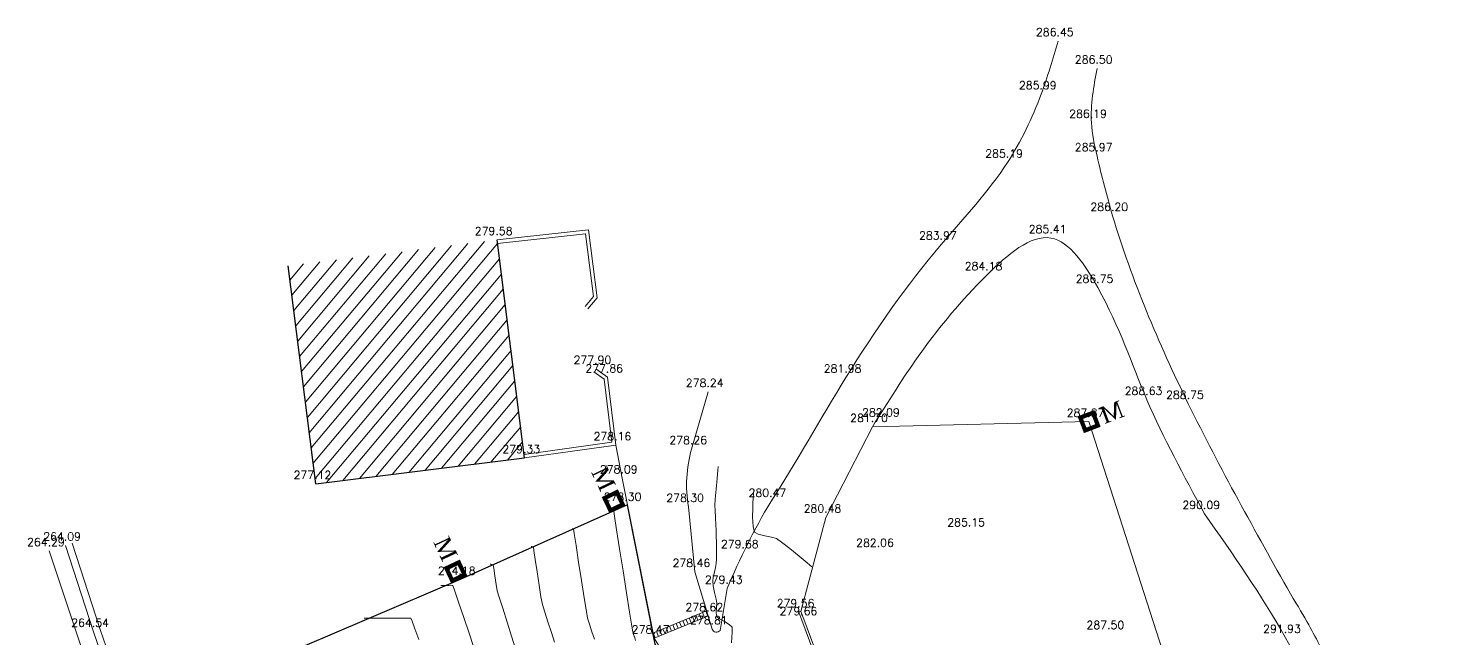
# Model space of a CAD drawing. Extents: x -10901 to -10687, y 151248 to 151425.
# Drawn here: x -10890.7 to -10811.6, y 151390.5 to 151424.8 of the extents above; entities that cross this region are included whole.
import ezdxf

# ---------------------------------------------------------------- set-up
doc = ezdxf.new("R2010")
doc.units = 0
doc.header["$LTSCALE"] = 0.1
doc.layers.get('0').update_dxf_attribs({"lineweight": 15})
for name, color, linetype, lineweight in [('Aguas Pluviais', 172, 'Continuous', 15), ('caminhos', 250, 'Continuous', 15), ('CONSTRUÇOES', 12, 'Continuous', 15), ('lancil', 225, 'Continuous', 15), ('MUROS', 250, 'Continuous', 15), ('Partilha', 1, 'Continuous', 30), ('PONTOS', 7, 'Continuous', 15), ('TOPO-CN_MESTRAS', 24, 'Continuous', 15), ('TOPO-CN_NORMAIS', 45, 'Continuous', 15)]:
    doc.layers.add(name, color=color, linetype=linetype, lineweight=lineweight)
doc.layers.add('LIM_MARCO_PARTILHA', color=40, linetype='Continuous')
doc.styles.get("Standard").update_dxf_attribs({"font": 'simplex.shx'})
doc.styles.add('TIMES NEW ROMAN', font='times.ttf')

# ---------------------------------------------------------------- blocks, each defined once
blk = doc.blocks.new('A$C06F97CB2')
at = {"layer": 'LIM_MARCO_PARTILHA', "const_width": 0.24, "elevation": -36.358}
blk.add_lwpolyline([(2.626, 1.966), (2.073, 1.432), (1.54, 1.984), (2.092, 2.518)], close=True, dxfattribs=at)
at = {"layer": 'LIM_MARCO_PARTILHA', "style": 'TIMES NEW ROMAN'}
blk.add_text('M ', height=0.96, rotation=44.00276, dxfattribs=at).set_placement((0.923, 0.244, -36.358))
blk = doc.blocks.new('*U3353', base_point=(-10857.6554, 151401.3549))
at = {"layer": 'PONTOS', "color": 250, "insert": (-10858.9054, 151401.8549), "char_height": 0.45, "attachment_point": 4}
blk.add_mtext('278.16', dxfattribs=at)
blk = doc.blocks.new('*U3166', base_point=(-10829.932, 151390.745))
at = {"layer": 'PONTOS', "color": 250, "insert": (-10831.182, 151391.245), "char_height": 0.45, "attachment_point": 4}
blk.add_mtext('287.50', dxfattribs=at)
blk = doc.blocks.new('*U3167', base_point=(-10842.889, 151395.368))
at = {"layer": 'PONTOS', "color": 250, "insert": (-10844.139, 151395.868), "char_height": 0.45, "attachment_point": 4}
blk.add_mtext('282.06', dxfattribs=at)
blk = doc.blocks.new('*U3170', base_point=(-10847.357, 151391.967))
at = {"layer": 'PONTOS', "color": 250, "insert": (-10848.607, 151392.467), "char_height": 0.45, "attachment_point": 4}
blk.add_mtext('279.56', dxfattribs=at)
blk = doc.blocks.new('*U3163', base_point=(-10862.783, 151400.639))
at = {"layer": 'PONTOS', "color": 250, "insert": (-10864.033, 151401.139), "char_height": 0.45, "attachment_point": 4}
blk.add_mtext('279.33', dxfattribs=at)
blk = doc.blocks.new('*U3162', base_point=(-10874.528, 151399.181))
at = {"layer": 'PONTOS', "color": 250, "insert": (-10875.778, 151399.681), "char_height": 0.45, "attachment_point": 4}
blk.add_mtext('277.12', dxfattribs=at)
blk = doc.blocks.new('*U3172', base_point=(-10842.554, 151402.698))
at = {"layer": 'PONTOS', "color": 250, "insert": (-10843.804, 151403.198), "char_height": 0.45, "attachment_point": 4}
blk.add_mtext('282.09', dxfattribs=at)
blk = doc.blocks.new('*U3164', base_point=(-10864.336, 151412.899))
at = {"layer": 'PONTOS', "color": 250, "insert": (-10865.586, 151413.399), "char_height": 0.45, "attachment_point": 4}
blk.add_mtext('279.58', dxfattribs=at)
blk = doc.blocks.new('*U3174', base_point=(-10836.785, 151410.923))
at = {"layer": 'PONTOS', "color": 250, "insert": (-10838.035, 151411.423), "char_height": 0.45, "attachment_point": 4}
blk.add_mtext('284.18', dxfattribs=at)
blk = doc.blocks.new('*U3171', base_point=(-10845.841, 151397.295))
at = {"layer": 'PONTOS', "color": 250, "insert": (-10847.091, 151397.795), "char_height": 0.45, "attachment_point": 4}
blk.add_mtext('280.48', dxfattribs=at)
blk = doc.blocks.new('*U3168', base_point=(-10837.763, 151396.517))
at = {"layer": 'PONTOS', "color": 250, "insert": (-10839.013, 151397.017), "char_height": 0.45, "attachment_point": 4}
blk.add_mtext('285.15', dxfattribs=at)
blk = doc.blocks.new('*U3173', base_point=(-10843.227, 151402.387))
at = {"layer": 'PONTOS', "color": 250, "insert": (-10844.477, 151402.887), "char_height": 0.45, "attachment_point": 4}
blk.add_mtext('281.70', dxfattribs=at)
blk = doc.blocks.new('*U3175', base_point=(-10833.181, 151413.003))
at = {"layer": 'PONTOS', "color": 250, "insert": (-10834.431, 151413.503), "char_height": 0.45, "attachment_point": 4}
blk.add_mtext('285.41', dxfattribs=at)
blk = doc.blocks.new('*U3184', base_point=(-10829.713, 151414.258))
at = {"layer": 'PONTOS', "color": 250, "insert": (-10830.963, 151414.758), "char_height": 0.45, "attachment_point": 4}
blk.add_mtext('286.20', dxfattribs=at)
blk = doc.blocks.new('*U3177', base_point=(-10831.046, 151402.679))
at = {"layer": 'PONTOS', "color": 250, "insert": (-10832.296, 151403.179), "char_height": 0.45, "attachment_point": 4}
blk.add_mtext('287.87', dxfattribs=at)
blk = doc.blocks.new('*U3186', base_point=(-10830.906, 151419.491))
at = {"layer": 'PONTOS', "color": 250, "insert": (-10832.156, 151419.991), "char_height": 0.45, "attachment_point": 4}
blk.add_mtext('286.19', dxfattribs=at)
blk = doc.blocks.new('*U3176', base_point=(-10830.543, 151410.216))
at = {"layer": 'PONTOS', "color": 250, "insert": (-10831.793, 151410.716), "char_height": 0.45, "attachment_point": 4}
blk.add_mtext('286.75', dxfattribs=at)
blk = doc.blocks.new('*U3189', base_point=(-10833.733, 151421.094))
at = {"layer": 'PONTOS', "color": 250, "insert": (-10834.983, 151421.594), "char_height": 0.45, "attachment_point": 4}
blk.add_mtext('285.99', dxfattribs=at)
blk = doc.blocks.new('*U3178', base_point=(-10819.999, 151390.53))
at = {"layer": 'PONTOS', "color": 250, "insert": (-10821.249, 151391.03), "char_height": 0.45, "attachment_point": 4}
blk.add_mtext('291.93', dxfattribs=at)
blk = doc.blocks.new('*U3183', base_point=(-10827.787, 151403.913))
at = {"layer": 'PONTOS', "color": 250, "insert": (-10829.037, 151404.413), "char_height": 0.45, "attachment_point": 4}
blk.add_mtext('288.63', dxfattribs=at)
blk = doc.blocks.new('*U3191', base_point=(-10839.351, 151412.644))
at = {"layer": 'PONTOS', "color": 250, "insert": (-10840.601, 151413.144), "char_height": 0.45, "attachment_point": 4}
blk.add_mtext('283.97', dxfattribs=at)
blk = doc.blocks.new('*U3181', base_point=(-10824.541, 151397.493))
at = {"layer": 'PONTOS', "color": 250, "insert": (-10825.791, 151397.993), "char_height": 0.45, "attachment_point": 4}
blk.add_mtext('290.09', dxfattribs=at)
blk = doc.blocks.new('*U3182', base_point=(-10825.456, 151403.688))
at = {"layer": 'PONTOS', "color": 250, "insert": (-10826.706, 151404.188), "char_height": 0.45, "attachment_point": 4}
blk.add_mtext('288.75', dxfattribs=at)
blk = doc.blocks.new('*U3193', base_point=(-10848.938, 151398.176))
at = {"layer": 'PONTOS', "color": 250, "insert": (-10850.188, 151398.676), "char_height": 0.45, "attachment_point": 4}
blk.add_mtext('280.47', dxfattribs=at)
blk = doc.blocks.new('*U3185', base_point=(-10830.591, 151417.61))
at = {"layer": 'PONTOS', "color": 250, "insert": (-10831.841, 151418.11), "char_height": 0.45, "attachment_point": 4}
blk.add_mtext('285.97', dxfattribs=at)
blk = doc.blocks.new('*U3187', base_point=(-10830.588, 151422.542))
at = {"layer": 'PONTOS', "color": 250, "insert": (-10831.838, 151423.042), "char_height": 0.45, "attachment_point": 4}
blk.add_mtext('286.50', dxfattribs=at)
blk = doc.blocks.new('*U3188', base_point=(-10832.775, 151424.084))
at = {"layer": 'PONTOS', "color": 250, "insert": (-10834.025, 151424.584), "char_height": 0.45, "attachment_point": 4}
blk.add_mtext('286.45', dxfattribs=at)
blk = doc.blocks.new('*U3190', base_point=(-10835.627, 151417.254))
at = {"layer": 'PONTOS', "color": 250, "insert": (-10836.877, 151417.754), "char_height": 0.45, "attachment_point": 4}
blk.add_mtext('285.19', dxfattribs=at)
blk = doc.blocks.new('*U3192', base_point=(-10844.71, 151405.164))
at = {"layer": 'PONTOS', "color": 250, "insert": (-10845.96, 151405.664), "char_height": 0.45, "attachment_point": 4}
blk.add_mtext('281.98', dxfattribs=at)
blk = doc.blocks.new('*U3278', base_point=(-10847.1924, 151391.5275))
at = {"layer": 'PONTOS', "color": 250, "insert": (-10848.4424, 151392.0275), "char_height": 0.45, "attachment_point": 4}
blk.add_mtext('279.66', dxfattribs=at)
blk = doc.blocks.new('*U3329', base_point=(-10889.5156, 151395.407))
at = {"layer": 'PONTOS', "color": 250, "insert": (-10890.7656, 151395.907), "char_height": 0.45, "attachment_point": 4}
blk.add_mtext('264.29', dxfattribs=at)
blk = doc.blocks.new('*U3330', base_point=(-10888.6079, 151395.721))
at = {"layer": 'PONTOS', "color": 250, "insert": (-10889.8579, 151396.221), "char_height": 0.45, "attachment_point": 4}
blk.add_mtext('264.09', dxfattribs=at)
blk = doc.blocks.new('*U3331', base_point=(-10887.0325, 151390.8697))
at = {"layer": 'PONTOS', "color": 250, "insert": (-10888.2825, 151391.3697), "char_height": 0.45, "attachment_point": 4}
blk.add_mtext('264.54', dxfattribs=at)
blk = doc.blocks.new('*U3340', base_point=(-10855.5051, 151390.4961))
at = {"layer": 'PONTOS', "color": 250, "insert": (-10856.7551, 151390.9961), "char_height": 0.45, "attachment_point": 4}
blk.add_mtext('278.47', dxfattribs=at)
blk = doc.blocks.new('*U3344', base_point=(-10852.2313, 151391.0151))
at = {"layer": 'PONTOS', "color": 250, "insert": (-10853.4813, 151391.5151), "char_height": 0.45, "attachment_point": 4}
blk.add_mtext('278.81', dxfattribs=at)
blk = doc.blocks.new('*U3339', base_point=(-10866.4121, 151393.8003))
at = {"layer": 'PONTOS', "color": 250, "insert": (-10867.6621, 151394.3003), "char_height": 0.45, "attachment_point": 4}
blk.add_mtext('274.18', dxfattribs=at)
blk = doc.blocks.new('*U3342', base_point=(-10850.4939, 151395.2954))
at = {"layer": 'PONTOS', "color": 250, "insert": (-10851.7439, 151395.7954), "char_height": 0.45, "attachment_point": 4}
blk.add_mtext('279.68', dxfattribs=at)
blk = doc.blocks.new('*U3341', base_point=(-10852.4854, 151391.7475))
at = {"layer": 'PONTOS', "color": 250, "insert": (-10853.7354, 151392.2475), "char_height": 0.45, "attachment_point": 4}
blk.add_mtext('278.62', dxfattribs=at)
blk = doc.blocks.new('*U3343', base_point=(-10851.395, 151393.293))
at = {"layer": 'PONTOS', "color": 250, "insert": (-10852.645, 151393.793), "char_height": 0.45, "attachment_point": 4}
blk.add_mtext('279.43', dxfattribs=at)
blk = doc.blocks.new('*U3345', base_point=(-10853.2139, 151394.2316))
at = {"layer": 'PONTOS', "color": 250, "insert": (-10854.4639, 151394.7316), "char_height": 0.45, "attachment_point": 4}
blk.add_mtext('278.46', dxfattribs=at)
blk = doc.blocks.new('*U3347', base_point=(-10853.3916, 151401.1406))
at = {"layer": 'PONTOS', "color": 250, "insert": (-10854.6416, 151401.6406), "char_height": 0.45, "attachment_point": 4}
blk.add_mtext('278.26', dxfattribs=at)
blk = doc.blocks.new('*U3348', base_point=(-10852.4658, 151404.3578))
at = {"layer": 'PONTOS', "color": 250, "insert": (-10853.7158, 151404.8578), "char_height": 0.45, "attachment_point": 4}
blk.add_mtext('278.24', dxfattribs=at)
blk = doc.blocks.new('*U3346', base_point=(-10853.5664, 151397.8947))
at = {"layer": 'PONTOS', "color": 250, "insert": (-10854.8164, 151398.3947), "char_height": 0.45, "attachment_point": 4}
blk.add_mtext('278.30', dxfattribs=at)
blk = doc.blocks.new('*U3349', base_point=(-10857.2999, 151399.4983))
at = {"layer": 'PONTOS', "color": 250, "insert": (-10858.5499, 151399.9983), "char_height": 0.45, "attachment_point": 4}
blk.add_mtext('278.09', dxfattribs=at)
blk = doc.blocks.new('*U3350', base_point=(-10857.0826, 151397.9557))
at = {"layer": 'PONTOS', "color": 250, "insert": (-10858.3326, 151398.4557), "char_height": 0.45, "attachment_point": 4}
blk.add_mtext('278.30', dxfattribs=at)
blk = doc.blocks.new('*U3351', base_point=(-10858.7803, 151405.652))
at = {"layer": 'PONTOS', "color": 250, "insert": (-10860.0303, 151406.152), "char_height": 0.45, "attachment_point": 4}
blk.add_mtext('277.90', dxfattribs=at)
blk = doc.blocks.new('*U3352', base_point=(-10858.1197, 151405.1734))
at = {"layer": 'PONTOS', "color": 250, "insert": (-10859.3697, 151405.6734), "char_height": 0.45, "attachment_point": 4}
blk.add_mtext('277.86', dxfattribs=at)

msp = doc.modelspace()

# ---------------------------------------------------------------- hatches: boundary and pattern name
at = {"layer": 'CONSTRUÇOES'}
h = msp.add_hatch(dxfattribs=at)
h.set_pattern_fill('ANSI31', color=252, scale=0.2, angle=5.00871)
h.set_pattern_definition([(50.0087128, (-87941.8954, 144122.8736), (-0.486500285, 0.408096156), [])])
h.paths.add_polyline_path([(-10862.783, 151400.639), (-10864.336, 151412.899), (-10876.081, 151411.442), (-10874.528, 151399.181)])

# ---------------------------------------------------------------- linework, layer by layer
at = {"layer": 'Aguas Pluviais'}
for points in [[(-10852.6, 151392.025), (-10855.62, 151390.773)], [(-10852.485, 151391.747), (-10855.505, 151390.496)], [(-10853.779, 151391.212), (-10853.894, 151391.489)], [(-10853.594, 151391.288), (-10853.709, 151391.565)], [(-10853.409, 151391.365), (-10853.524, 151391.642)], [(-10853.224, 151391.441), (-10853.339, 151391.718)], [(-10853.04, 151391.518), (-10853.155, 151391.795)], [(-10853.04, 151391.518), (-10853.155, 151391.795)], [(-10853.04, 151391.518), (-10853.155, 151391.795)], [(-10852.855, 151391.594), (-10852.97, 151391.872)], [(-10852.67, 151391.671), (-10852.785, 151391.948)], [(-10852.67, 151391.671), (-10852.785, 151391.948)], [(-10852.485, 151391.747), (-10852.6, 151392.025)], [(-10855.442, 151390.522), (-10855.556, 151390.8)], [(-10855.257, 151390.599), (-10855.372, 151390.876)], [(-10855.072, 151390.676), (-10855.187, 151390.953)], [(-10854.887, 151390.752), (-10855.002, 151391.029)], [(-10854.703, 151390.829), (-10854.817, 151391.106)], [(-10854.518, 151390.905), (-10854.633, 151391.182)], [(-10854.333, 151390.982), (-10854.448, 151391.259)], [(-10854.148, 151391.058), (-10854.263, 151391.336)], [(-10853.964, 151391.135), (-10854.078, 151391.412)]]:
    msp.add_lwpolyline(points, dxfattribs=at)
at = {"layer": 'caminhos'}
for p, q in [((-10831.046, 151402.679), (-10843.227, 151402.387)), ((-10826.541, 151388.663), (-10831.046, 151402.679)), ((-10843.227, 151402.387), (-10845.841, 151397.295)), ((-10845.841, 151397.295), (-10847.244, 151392.008))]:
    msp.add_line(p, q, dxfattribs=at)
for points in [[(-10852.466, 151404.358), (-10853.392, 151401.141, 0.113683), (-10853.566, 151397.895), (-10853.214, 151394.232), (-10852.231, 151391.015, 0.620277), (-10851.791, 151390.942), (-10851.395, 151393.293, -0.036225), (-10848.938, 151398.176, 0.098189)], [(-10889.516, 151395.407), (-10885.587, 151383.608), (-10882.532, 151374.513), (-10879.824, 151366.418), (-10876.833, 151357.541), (-10874.415, 151350.171), (-10871.63, 151342.018, 0.050216), (-10865.98, 151328.73, 0.039047), (-10853.256, 151311.129, 0.052133), (-10839.323, 151297.614, 0.042077), (-10834.893, 151294.159, 0.042077)]]:
    msp.add_lwpolyline(points, format="xyb", dxfattribs=at)
msp.add_lwpolyline([(-10857.655, 151401.355), (-10857.3, 151399.498), (-10855.505, 151390.496)], dxfattribs=at)
for points, knots in [([(-10832.775, 151424.084), (-10833.072, 151423.081), (-10833.775, 151420.709), (-10835.709, 151416.644), (-10840.207, 151411.907), (-10844.631, 151405.596), (-10847.512, 151400.352), (-10848.938, 151398.176)], [0, 0, 0, 0, 3.139648, 7.421036, 13.347322, 22.548953, 30.716294, 30.716294, 30.716294, 30.716294]), ([(-10819.715, 151392.996), (-10819.263, 151392.266), (-10818.97, 151391.766), (-10818.22, 151390.42), (-10817.775, 151389.555), (-10817.024, 151387.847), (-10816.708, 151387.012), (-10816.294, 151385.601), (-10816.162, 151385.045), (-10815.945, 151383.939), (-10815.86, 151383.386), (-10815.653, 151381.732), (-10815.579, 151380.637), (-10815.429, 151377.997), (-10815.366, 151376.476), (-10815.055, 151373.866), (-10814.841, 151372.75), (-10814.375, 151371.363), (-10814.241, 151371.02), (-10813.933, 151370.343), (-10813.757, 151370.004), (-10813.175, 151368.979), (-10812.715, 151368.289), (-10811.958, 151367.198), (-10811.68, 151366.805), (-10811.127, 151366.012), (-10810.855, 151365.617), (-10810.109, 151364.527), (-10809.64, 151363.836), (-10809.166, 151363.147)], [6.639587, 6.639587, 6.639587, 6.639587, 8.317445, 8.317445, 11.077592, 11.077592, 13.556209, 13.556209, 15.119472, 15.119472, 16.682734, 16.682734, 19.809259, 19.809259, 24.360813, 24.360813, 28.124604, 28.124604, 29.420171, 29.420171, 30.715739, 30.715739, 33.306873, 33.306873, 34.733252, 34.733252, 36.15963, 36.15963, 38.681347, 38.681347, 38.681347, 38.681347])]:
    msp.add_open_spline(points, degree=3, knots=knots, dxfattribs=at)
for points in [[(-10830.588, 151422.542), (-10830.906, 151419.491), (-10830.591, 151417.61), (-10829.713, 151414.258), (-10825.456, 151403.688), (-10819.715, 151392.996)], [(-10843.227, 151402.387), (-10836.785, 151410.923), (-10833.181, 151413.003), (-10830.545, 151410.215), (-10827.787, 151403.913), (-10824.541, 151397.493)], [(-10824.541, 151397.493), (-10819.999, 151390.53), (-10817.797, 151385.382), (-10815.511, 151370.19), (-10812.729, 151365.687), (-10810.182, 151361.979), (-10806.76, 151356.184), (-10805.646, 151351.824), (-10803.562, 151342.839), (-10801.646, 151337.246), (-10799.495, 151325.415), (-10797.784, 151317.162)]]:
    msp.add_spline(points, degree=3, dxfattribs=at)
at = {"layer": 'CONSTRUÇOES', "color": 250, "lineweight": 30}
for points in [[(-10862.783, 151400.639), (-10864.336, 151412.899)], [(-10874.528, 151399.181), (-10876.081, 151411.442)], [(-10874.528, 151399.181), (-10862.783, 151400.639)]]:
    msp.add_lwpolyline(points, dxfattribs=at)
at = {"layer": 'lancil'}
msp.add_lwpolyline([(-10847.357, 151391.967), (-10847.244, 151392.008)], dxfattribs=at)
at = {"layer": 'lancil', "color": 7}
for points in [[(-10847.357, 151391.967), (-10847.196, 151391.524), (-10839.711, 151371.34), (-10833.884, 151355.745), (-10829.049, 151342.71), (-10825.649, 151333.576), (-10822.271, 151324.592), (-10820.443, 151320.084, -0.12027), (-10819.068, 151310.717, -0.093032), (-10821.953, 151298.424), (-10824.306, 151291.953)], [(-10847.244, 151392.008), (-10847.083, 151391.565), (-10839.599, 151371.382), (-10833.772, 151355.787), (-10828.937, 151342.752), (-10825.537, 151333.618), (-10822.159, 151324.636), (-10820.332, 151320.129, -0.120233), (-10818.949, 151310.709, -0.092981), (-10821.842, 151298.379), (-10824.193, 151291.912)], [(-10855.505, 151390.496), (-10850.735, 151382.809), (-10848.237, 151375.988), (-10845.559, 151368.747), (-10842.887, 151361.627), (-10840.285, 151354.551), (-10837.543, 151347.104), (-10834.321, 151338.603), (-10831.717, 151331.501), (-10829.905, 151326.627), (-10827.4, 151320.11, -0.104688), (-10825.557, 151309.476, -0.064404), (-10827.755, 151301.128), (-10829.596, 151297.04, -0.235852), (-10833.601, 151294.322)]]:
    msp.add_lwpolyline(points, format="xyb", dxfattribs=at)
at = {"layer": 'MUROS'}
for points in [[(-10859.189, 151413.465), (-10864.336, 151412.899)], [(-10859.363, 151413.244), (-10864.314, 151412.7)], [(-10859.378, 151409.151), (-10858.911, 151409.71), (-10859.363, 151413.244)], [(-10859.224, 151409.023), (-10858.701, 151409.649), (-10859.189, 151413.465)], [(-10858.898, 151405.49), (-10858.308, 151405.063), (-10857.878, 151401.526)], [(-10858.78, 151405.652), (-10858.12, 151405.173), (-10857.655, 151401.355)], [(-10857.878, 151401.526), (-10862.81, 151400.837)], [(-10857.655, 151401.355), (-10862.783, 151400.639)], [(-10883.496, 151386.574), (-10885.399, 151386.134), (-10887.033, 151390.87), (-10888.608, 151395.721)], [(-10883.586, 151386.963), (-10885.138, 151386.605), (-10886.653, 151390.997), (-10888.227, 151395.845)]]:
    msp.add_lwpolyline(points, dxfattribs=at)
at = {"layer": 'Partilha'}
msp.add_lwpolyline([(-10848.35, 151375.947), (-10850.843, 151382.756), (-10855.438, 151390.161), (-10857, 151397.993), (-10866.412, 151393.8), (-10882.216, 151387.065), (-10883.496, 151386.574), (-10885.399, 151386.134), (-10884.085, 151382.029), (-10881.912, 151375.561), (-10878.328, 151365.182), (-10874.881, 151354.603), (-10872.072, 151346.313), (-10870.459, 151341.654), (-10839.751, 151352.754), (-10840.398, 151354.51), (-10842.999, 151361.586), (-10845.671, 151368.705)], close=True, dxfattribs=at)
at = {"layer": 'TOPO-CN_MESTRAS', "color": 38, "linetype": 'Continuous', "lineweight": 15, "true_color": 0x4d2600}
msp.add_lwpolyline([(-10849.878, 151398.843), (-10849.879, 151398.84), (-10849.885, 151398.821), (-10849.888, 151398.809), (-10849.903, 151398.663), (-10849.931, 151398.363), (-10849.948, 151398.115), (-10849.957, 151397.817), (-10849.962, 151397.3), (-10849.939, 151396.776), (-10849.864, 151396.462), (-10849.642, 151396.347), (-10849.278, 151396.262), (-10848.895, 151396.188), (-10848.614, 151396.103), (-10848.333, 151395.905), (-10847.871, 151395.539), (-10847.352, 151395.113), (-10846.898, 151394.736), (-10846.632, 151394.516)], dxfattribs=at)
at = {"layer": 'TOPO-CN_MESTRAS', "color": 8, "linetype": 'Continuous', "lineweight": 15}
msp.add_lwpolyline([(-10864.729, 151394.667), (-10864.721, 151394.666), (-10864.688, 151394.66), (-10864.615, 151394.648), (-10864.55, 151394.63), (-10864.519, 151394.441), (-10864.458, 151394.013), (-10864.385, 151393.528), (-10864.32, 151393.166), (-10864.217, 151392.818), (-10864.015, 151392.185), (-10863.764, 151391.406), (-10863.514, 151390.621), (-10863.314, 151389.968)], dxfattribs=at)
at = {"layer": 'TOPO-CN_NORMAIS', "color": 8, "linetype": 'Continuous', "lineweight": 15}
for points in [[(-10851.892, 151400.16), (-10851.893, 151400.159), (-10851.895, 151400.151), (-10851.897, 151400.146), (-10851.916, 151399.951), (-10851.961, 151399.475), (-10852.015, 151398.88), (-10852.061, 151398.329), (-10852.083, 151397.985), (-10852.075, 151397.678), (-10852.052, 151397.282), (-10852.026, 151396.886), (-10852.011, 151396.579), (-10852.005, 151396.285), (-10851.998, 151395.848), (-10851.994, 151395.371), (-10851.995, 151394.955), (-10852.004, 151394.705), (-10852.044, 151394.486), (-10852.111, 151394.207), (-10852.175, 151393.928), (-10852.204, 151393.71), (-10852.171, 151393.446), (-10852.097, 151393.069), (-10852.02, 151392.701), (-10851.978, 151392.467), (-10851.987, 151392.224), (-10852.006, 151391.924), (-10851.978, 151391.706), (-10851.825, 151391.585), (-10851.55, 151391.435), (-10851.273, 151391.276), (-10851.111, 151391.129), (-10851.102, 151390.839), (-10851.148, 151390.234)], [(-10857.788, 151397.654), (-10857.786, 151397.653), (-10857.777, 151397.651), (-10857.771, 151397.65), (-10857.726, 151397.363), (-10857.608, 151396.604), (-10857.439, 151395.53), (-10857.246, 151394.295), (-10857.051, 151393.055), (-10856.879, 151391.966), (-10856.754, 151391.182), (-10856.701, 151390.858), (-10856.655, 151390.708), (-10856.592, 151390.523), (-10856.551, 151390.373)], [(-10860.101, 151396.658), (-10860.094, 151396.656), (-10860.056, 151396.649), (-10860.031, 151396.643), (-10859.991, 151396.383), (-10859.887, 151395.708), (-10859.744, 151394.776), (-10859.584, 151393.745), (-10859.432, 151392.771), (-10859.309, 151392.013), (-10859.24, 151391.628), (-10859.142, 151391.295), (-10858.998, 151390.87), (-10858.858, 151390.445)], [(-10862.415, 151395.662), (-10862.41, 151395.662), (-10862.387, 151395.658), (-10862.335, 151395.648), (-10862.291, 151395.637), (-10862.26, 151395.434), (-10862.185, 151394.922), (-10862.083, 151394.23), (-10861.97, 151393.491), (-10861.864, 151392.836), (-10861.78, 151392.397), (-10861.656, 151391.967), (-10861.473, 151391.418), (-10861.274, 151390.83), (-10861.099, 151390.281)], [(-10867.503, 151393.473), (-10867.489, 151393.473), (-10867.44, 151393.473), (-10867.332, 151393.474), (-10867.173, 151393.474), (-10867.052, 151393.475), (-10866.935, 151393.481), (-10866.827, 151393.475), (-10866.729, 151393.203), (-10866.499, 151392.532), (-10866.204, 151391.658), (-10865.909, 151390.777), (-10865.677, 151390.085)], [(-10871.81, 151391.62), (-10871.768, 151391.62), (-10871.636, 151391.62), (-10871.339, 151391.621), (-10870.827, 151391.623), (-10870.138, 151391.626), (-10869.577, 151391.628), (-10869.34, 151391.628), (-10869.26, 151391.632), (-10869.183, 151391.629), (-10869.116, 151391.458), (-10868.954, 151391.024), (-10868.739, 151390.431)]]:
    msp.add_lwpolyline(points, dxfattribs=at)

# ---------------------------------------------------------------- block references
at = {"color": 193}
for name, p in [('*U3188', (-10832.775, 151424.084)), ('*U3187', (-10830.588, 151422.542)), ('*U3189', (-10833.733, 151421.094)), ('*U3186', (-10830.906, 151419.491)), ('*U3185', (-10830.591, 151417.61)), ('*U3190', (-10835.627, 151417.254)), ('*U3184', (-10829.713, 151414.258)), ('*U3164', (-10864.336, 151412.899)), ('*U3175', (-10833.181, 151413.003)), ('*U3191', (-10839.351, 151412.644)), ('*U3174', (-10836.785, 151410.923)), ('*U3176', (-10830.543, 151410.216)), ('*U3351', (-10858.78, 151405.652)), ('*U3352', (-10858.12, 151405.173)), ('*U3192', (-10844.71, 151405.164)), ('*U3348', (-10852.466, 151404.358)), ('*U3183', (-10827.787, 151403.913)), ('*U3182', (-10825.456, 151403.688)), ('*U3172', (-10842.554, 151402.698)), ('*U3177', (-10831.046, 151402.679)), ('*U3173', (-10843.227, 151402.387)), ('*U3353', (-10857.655, 151401.355)), ('*U3347', (-10853.392, 151401.141)), ('*U3163', (-10862.783, 151400.639)), ('*U3349', (-10857.3, 151399.498)), ('*U3162', (-10874.528, 151399.181)), ('*U3350', (-10857.083, 151397.956)), ('*U3346', (-10853.566, 151397.895)), ('*U3193', (-10848.938, 151398.176)), ('*U3171', (-10845.841, 151397.295)), ('*U3181', (-10824.541, 151397.493)), ('*U3168', (-10837.763, 151396.517)), ('*U3330', (-10888.608, 151395.721)), ('*U3329', (-10889.516, 151395.407)), ('*U3342', (-10850.494, 151395.295)), ('*U3167', (-10842.889, 151395.368)), ('*U3345', (-10853.214, 151394.232)), ('*U3339', (-10866.412, 151393.8)), ('*U3343', (-10851.395, 151393.293)), ('*U3341', (-10852.485, 151391.747)), ('*U3170', (-10847.357, 151391.967)), ('*U3278', (-10847.192, 151391.527)), ('*U3331', (-10887.033, 151390.87)), ('*U3344', (-10852.231, 151391.015)), ('*U3166', (-10829.932, 151390.745)), ('*U3340', (-10855.505, 151390.496)), ('*U3178', (-10819.999, 151390.53))]:
    msp.add_blockref(name, p, dxfattribs=at)
at = {"layer": 'LIM_MARCO_PARTILHA', "xscale": -1, "rotation": 64.82241711021705}
for p in [(-10828.362, 151403.729), (-10823.867, 151389.708, 36.358)]:
    msp.add_blockref('A$C06F97CB2', p, dxfattribs=at)
at = {"layer": 'LIM_MARCO_PARTILHA'}
for p, rotation in [((-10858.995, 151400.8), 251.6152413682399), ((-10867.865, 151396.863), 251.0853598222162)]:
    msp.add_blockref('A$C06F97CB2', p, dxfattribs=dict(at, rotation=rotation))

doc.saveas('drawing.dxf')
